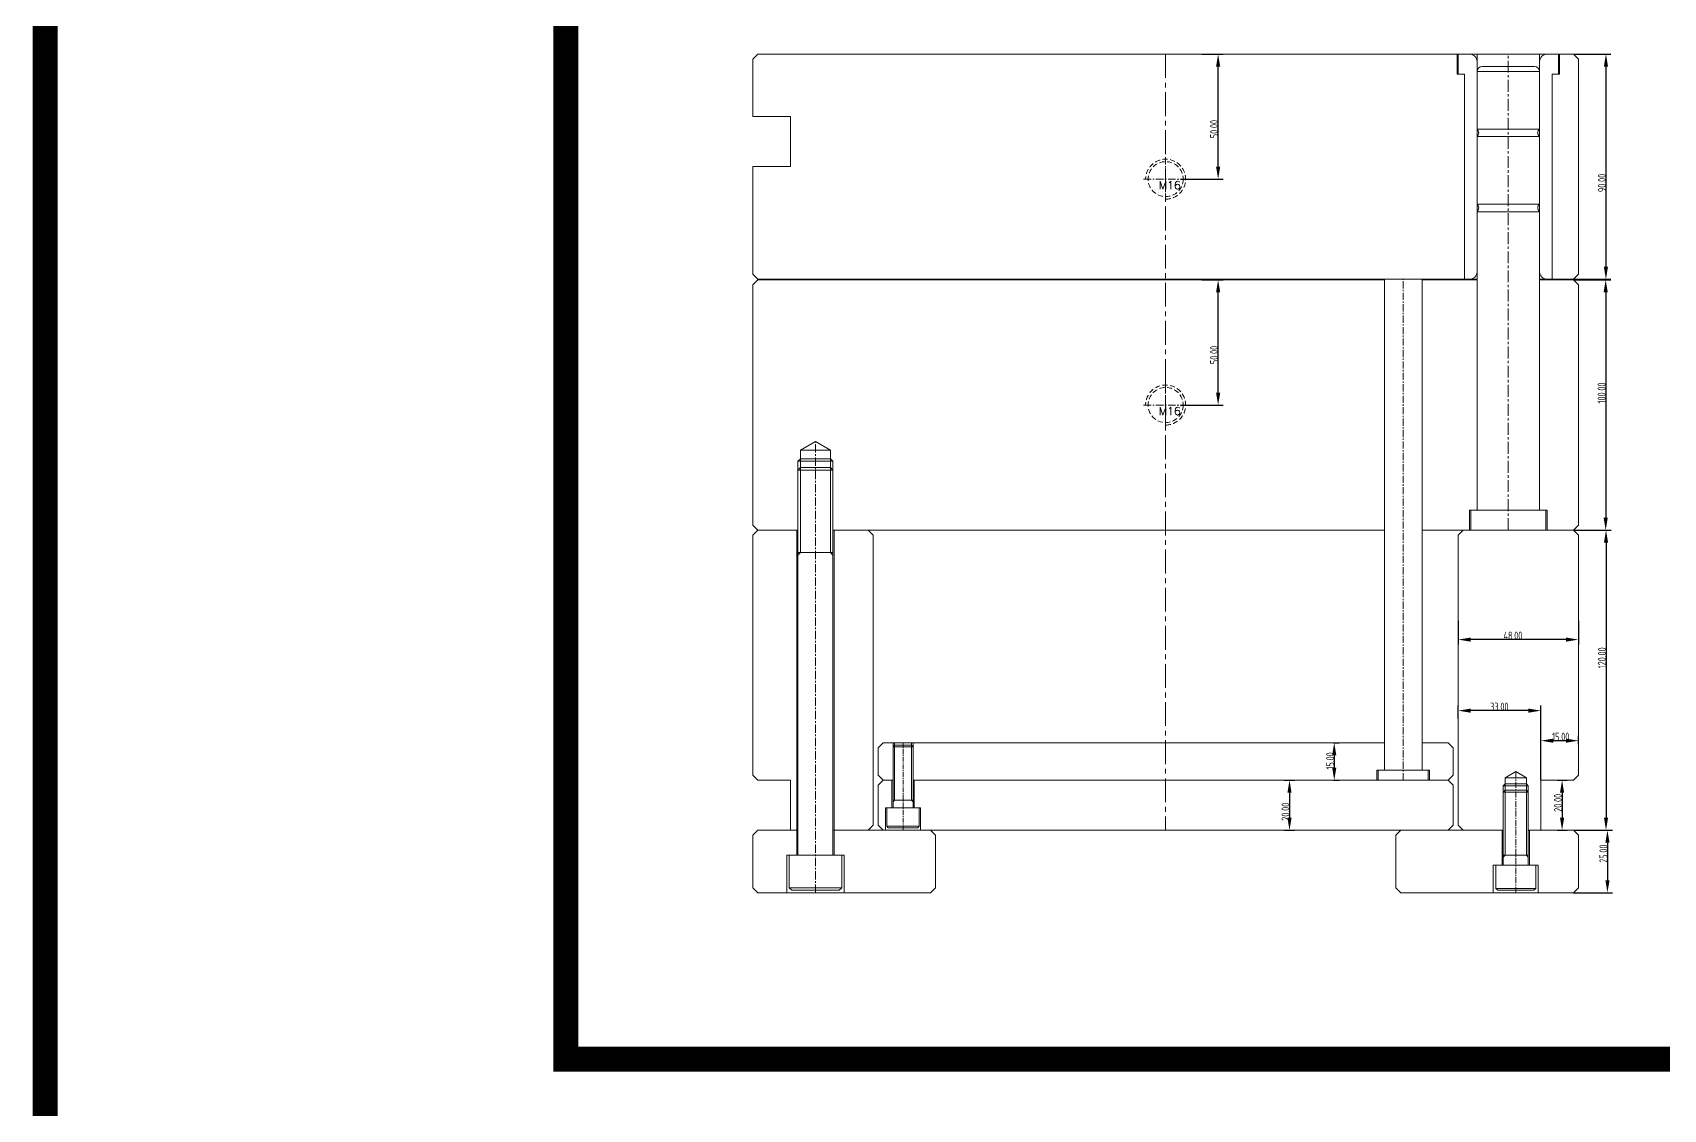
# Model space of a CAD drawing. Header units: millimetres. Extents: x 5647 to 7112, y -2229 to 2511.
# Drawn here: x 5887 to 6539, y 830 to 1260 of the extents above; entities that cross this region are included whole.
import ezdxf

# ---------------------------------------------------------------- set-up
doc = ezdxf.new("R2010")
doc.units = ezdxf.units.MM
doc.header["$PDSIZE"] = -5
doc.linetypes.add('CENTER', pattern=[0.6, 0.375, -0.075, 0.075, -0.075])
doc.linetypes.add('HIDDEN', pattern=[9.525, 6.35, -3.175])
doc.layers.get('Defpoints').update_dxf_attribs({"lineweight": 5})
for name, color, linetype, lineweight in [('moldbase', 7, 'Continuous', 20), ('screw', 33, 'Continuous', 13), ('粗实线', 7, 'Continuous', 30)]:
    doc.layers.add(name, color=color, linetype=linetype, lineweight=lineweight)
doc.styles.add('TXT', font='txt.shx', dxfattribs={"bigfont": 'gbcbig.shx'})
doc.styles.add('标注', font='isocp.shx', dxfattribs={"width": 0.8, "bigfont": 'hztxt.shx'})
doc.dimstyles.new('副本 a4', dxfattribs={"dimtxt": 3.2, "dimasz": 5, "dimexe": 2, "dimexo": 0, "dimgap": 0, "dimtad": 1, "dimzin": 0, "dimdsep": 46, "dimtxsty": '标注', "dimcen": 0, "dimdle": 3, "dimclrd": 4, "dimclre": 4, "dimclrt": 6, "dimazin": 0, "dimtfac": 1, "dimtofl": 0, "dimtmove": 0, "dimatfit": 3, "dimfxl": 0, "dimtolj": 1, "dimarcsym": 0})

# ---------------------------------------------------------------- blocks, each defined once
blk = doc.blocks.new('screw_m16_g')
at = {"layer": 'screw', "color": 1, "linetype": 'CENTER', "ltscale": 8.128}
for p, q in [((0, -8.8), (0, 8.8)), ((-8.8, 0), (8.8, 0))]:
    blk.add_line(p, q, dxfattribs=at)
at = {"layer": 'screw', "color": 33, "linetype": 'HIDDEN', "ltscale": 0.32}
blk.add_circle((0, 0), 7, dxfattribs=at)
at = {"layer": 'screw', "color": 92, "linetype": 'HIDDEN', "ltscale": 0.32}
blk.add_arc((0, 0), 8, 270, 180, dxfattribs=at)
at = {"layer": 'screw', "color": 6, "style": 'TXT'}
blk.add_text('M16', height=3.2, dxfattribs=at).set_placement((-2.72, -4))
blk = doc.blocks.new('*D116')
at = {"layer": 'Defpoints', "color": 0}
for p in [(6354.89, 1251.61), (6361.39, 1251.61), (6346.43, 1201.61)]:
    blk.add_point(p, dxfattribs=at)
at = {"layer": '粗实线', "color": 4, "lineweight": -2}
for p, q in [((6354.89, 1251.61), (6363.39, 1251.61)), ((6361.39, 1206.61), (6361.39, 1246.61)), ((6346.43, 1201.61), (6363.39, 1201.61))]:
    blk.add_line(p, q, dxfattribs=at)
at = {"layer": '粗实线', "color": 4}
for points in [[(6360.56, 1246.61), (6362.23, 1246.61), (6361.39, 1251.61)], [(6360.56, 1206.61), (6362.23, 1206.61), (6361.39, 1201.61)]]:
    blk.add_solid(points, dxfattribs=at)
at = {"layer": '粗实线', "color": 6, "insert": (6359.79, 1221.63), "char_height": 3.2, "attachment_point": 5, "rotation": 90, "style": '标注'}
blk.add_mtext('\\A1;50.00', dxfattribs=at)
blk = doc.blocks.new('*D117')
at = {"layer": 'Defpoints', "color": 0}
for p in [(6354.89, 1161.31), (6361.39, 1161.31), (6346.43, 1111.31)]:
    blk.add_point(p, dxfattribs=at)
at = {"layer": '粗实线', "color": 4, "lineweight": -2}
for p, q in [((6354.89, 1161.31), (6363.39, 1161.31)), ((6361.39, 1116.31), (6361.39, 1156.31)), ((6346.43, 1111.31), (6363.39, 1111.31))]:
    blk.add_line(p, q, dxfattribs=at)
at = {"layer": '粗实线', "color": 4}
for points in [[(6360.56, 1156.31), (6362.23, 1156.31), (6361.39, 1161.31)], [(6360.56, 1116.31), (6362.23, 1116.31), (6361.39, 1111.31)]]:
    blk.add_solid(points, dxfattribs=at)
at = {"layer": '粗实线', "color": 6, "insert": (6359.79, 1131.33), "char_height": 3.2, "attachment_point": 5, "rotation": 90, "style": '标注'}
blk.add_mtext('\\A1;50.00', dxfattribs=at)
blk = doc.blocks.new('*D118')
at = {"layer": 'Defpoints', "color": 0}
for p in [(6503.41, 1251.61), (6503.41, 1161.61), (6516.44, 1161.61)]:
    blk.add_point(p, dxfattribs=at)
at = {"layer": '粗实线', "color": 4, "lineweight": -2}
for p, q in [((6503.41, 1251.61), (6518.44, 1251.61)), ((6516.44, 1246.61), (6516.44, 1166.61)), ((6503.41, 1161.61), (6518.44, 1161.61))]:
    blk.add_line(p, q, dxfattribs=at)
at = {"layer": '粗实线', "color": 4}
for points in [[(6515.6, 1246.61), (6517.27, 1246.61), (6516.44, 1251.61)], [(6515.6, 1166.61), (6517.27, 1166.61), (6516.44, 1161.61)]]:
    blk.add_solid(points, dxfattribs=at)
at = {"layer": '粗实线', "color": 6, "insert": (6514.84, 1200.09), "char_height": 3.2, "attachment_point": 5, "rotation": 90, "style": '标注'}
blk.add_mtext('\\A1;90.00', dxfattribs=at)
blk = doc.blocks.new('*D119')
at = {"layer": 'Defpoints', "color": 0}
for p in [(6503.41, 1161.31), (6503.41, 1061.31), (6516.34, 1061.31)]:
    blk.add_point(p, dxfattribs=at)
at = {"layer": '粗实线', "color": 4, "lineweight": -2}
for p, q in [((6503.41, 1161.31), (6518.34, 1161.31)), ((6516.34, 1156.31), (6516.34, 1066.31)), ((6503.41, 1061.31), (6518.34, 1061.31))]:
    blk.add_line(p, q, dxfattribs=at)
at = {"layer": '粗实线', "color": 4}
for points in [[(6515.51, 1156.31), (6517.18, 1156.31), (6516.34, 1161.31)], [(6515.51, 1066.31), (6517.18, 1066.31), (6516.34, 1061.31)]]:
    blk.add_solid(points, dxfattribs=at)
at = {"layer": '粗实线', "color": 6, "insert": (6514.74, 1116.12), "char_height": 3.2, "attachment_point": 5, "rotation": 90, "style": '标注'}
blk.add_mtext('\\A1;100.00', dxfattribs=at)
blk = doc.blocks.new('*D120')
at = {"layer": 'Defpoints', "color": 0}
for p in [(6503.41, 1061.31), (6503.41, 941.31), (6516.47, 941.31)]:
    blk.add_point(p, dxfattribs=at)
at = {"layer": '粗实线', "color": 4, "lineweight": -2}
for p, q in [((6503.41, 1061.31), (6518.47, 1061.31)), ((6516.47, 1056.31), (6516.47, 946.31)), ((6503.41, 941.31), (6518.47, 941.31))]:
    blk.add_line(p, q, dxfattribs=at)
at = {"layer": '粗实线', "color": 4}
for points in [[(6515.64, 1056.31), (6517.3, 1056.31), (6516.47, 1061.31)], [(6515.64, 946.31), (6517.3, 946.31), (6516.47, 941.31)]]:
    blk.add_solid(points, dxfattribs=at)
at = {"layer": '粗实线', "color": 6, "insert": (6514.87, 1010.24), "char_height": 3.2, "attachment_point": 5, "rotation": 90, "style": '标注'}
blk.add_mtext('\\A1;120.00', dxfattribs=at)
blk = doc.blocks.new('*D121')
at = {"layer": 'Defpoints', "color": 0}
for p in [(6503.41, 941.31), (6503.41, 916.31), (6517.04, 916.31)]:
    blk.add_point(p, dxfattribs=at)
at = {"layer": '粗实线', "color": 4, "lineweight": -2}
for p, q in [((6503.41, 941.31), (6519.04, 941.31)), ((6517.04, 936.31), (6517.04, 921.31)), ((6503.41, 916.31), (6519.04, 916.31))]:
    blk.add_line(p, q, dxfattribs=at)
at = {"layer": '粗实线', "color": 4}
for points in [[(6516.21, 936.31), (6517.88, 936.31), (6517.04, 941.31)], [(6516.21, 921.31), (6517.88, 921.31), (6517.04, 916.31)]]:
    blk.add_solid(points, dxfattribs=at)
at = {"layer": '粗实线', "color": 6, "insert": (6515.44, 931.96), "char_height": 3.2, "attachment_point": 5, "rotation": 90, "style": '标注'}
blk.add_mtext('\\A1;25.00', dxfattribs=at)
blk = doc.blocks.new('*D194')
at = {"layer": 'Defpoints', "color": 0}
for p in [(6457.41, 1025.02), (6505.41, 1025.02), (6457.41, 1017.52)]:
    blk.add_point(p, dxfattribs=at)
at = {"layer": '粗实线', "color": 4, "lineweight": -2}
for p, q in [((6457.41, 1025.02), (6457.41, 1015.52)), ((6505.41, 1025.02), (6505.41, 1015.52)), ((6500.41, 1017.52), (6462.41, 1017.52))]:
    blk.add_line(p, q, dxfattribs=at)
at = {"layer": '粗实线', "color": 4}
for points in [[(6462.41, 1018.35), (6462.41, 1016.69), (6457.41, 1017.52)], [(6500.41, 1018.35), (6500.41, 1016.69), (6505.41, 1017.52)]]:
    blk.add_solid(points, dxfattribs=at)
at = {"layer": '粗实线', "color": 6, "insert": (6479.25, 1019.12), "char_height": 3.2, "attachment_point": 5, "style": '标注'}
blk.add_mtext('\\A1;48.00', dxfattribs=at)
blk = doc.blocks.new('*D195')
at = {"layer": 'Defpoints', "color": 0}
for p in [(6457.41, 989.12), (6457.41, 986), (6490.41, 961.31)]:
    blk.add_point(p, dxfattribs=at)
at = {"layer": '粗实线', "color": 4, "lineweight": -2}
for p, q in [((6457.41, 986), (6457.41, 991.12)), ((6490.41, 961.31), (6490.41, 991.12)), ((6485.41, 989.12), (6462.41, 989.12))]:
    blk.add_line(p, q, dxfattribs=at)
at = {"layer": '粗实线', "color": 4}
for points in [[(6462.41, 989.96), (6462.41, 988.29), (6457.41, 989.12)], [(6485.41, 989.96), (6485.41, 988.29), (6490.41, 989.12)]]:
    blk.add_solid(points, dxfattribs=at)
at = {"layer": '粗实线', "color": 6, "insert": (6473.84, 990.72), "char_height": 3.2, "attachment_point": 5, "style": '标注'}
blk.add_mtext('\\A1;33.00', dxfattribs=at)
blk = doc.blocks.new('*D196')
at = {"layer": 'Defpoints', "color": 0}
for p in [(6496.91, 961.31), (6496.91, 941.31), (6498.9, 941.31)]:
    blk.add_point(p, dxfattribs=at)
at = {"layer": '粗实线', "color": 4, "lineweight": -2}
for p, q in [((6496.91, 961.31), (6500.9, 961.31)), ((6498.9, 956.31), (6498.9, 946.31)), ((6496.91, 941.31), (6500.9, 941.31))]:
    blk.add_line(p, q, dxfattribs=at)
at = {"layer": '粗实线', "color": 4}
for points in [[(6498.07, 956.31), (6499.73, 956.31), (6498.9, 961.31)], [(6498.07, 946.31), (6499.73, 946.31), (6498.9, 941.31)]]:
    blk.add_solid(points, dxfattribs=at)
at = {"layer": '粗实线', "color": 6, "insert": (6497.3, 952.27), "char_height": 3.2, "attachment_point": 5, "rotation": 90, "style": '标注'}
blk.add_mtext('\\A1;20.00', dxfattribs=at)
blk = doc.blocks.new('*D197')
at = {"layer": 'Defpoints', "color": 0}
for p in [(6490.41, 977.12), (6490.41, 975.73), (6505.41, 975.73)]:
    blk.add_point(p, dxfattribs=at)
at = {"layer": '粗实线', "color": 4, "lineweight": -2}
for p, q in [((6490.41, 975.73), (6490.41, 979.12)), ((6505.41, 975.73), (6505.41, 979.12)), ((6500.41, 977.12), (6495.41, 977.12))]:
    blk.add_line(p, q, dxfattribs=at)
at = {"layer": '粗实线', "color": 4}
for points in [[(6495.41, 977.95), (6495.41, 976.29), (6490.41, 977.12)], [(6500.41, 977.95), (6500.41, 976.29), (6505.41, 977.12)]]:
    blk.add_solid(points, dxfattribs=at)
at = {"layer": '粗实线', "color": 6, "insert": (6498.38, 978.72), "char_height": 3.2, "attachment_point": 5, "style": '标注'}
blk.add_mtext('\\A1;15.00', dxfattribs=at)
blk = doc.blocks.new('*D198')
at = {"layer": 'Defpoints', "color": 0}
for p in [(6387.82, 961.31), (6387.82, 941.31), (6389.93, 941.31)]:
    blk.add_point(p, dxfattribs=at)
at = {"layer": '粗实线', "color": 4, "lineweight": -2}
for p, q in [((6387.82, 961.31), (6391.93, 961.31)), ((6389.93, 956.31), (6389.93, 946.31)), ((6387.82, 941.31), (6391.93, 941.31))]:
    blk.add_line(p, q, dxfattribs=at)
at = {"layer": '粗实线', "color": 4}
for points in [[(6389.09, 956.31), (6390.76, 956.31), (6389.93, 961.31)], [(6389.09, 946.31), (6390.76, 946.31), (6389.93, 941.31)]]:
    blk.add_solid(points, dxfattribs=at)
at = {"layer": '粗实线', "color": 6, "insert": (6388.33, 948.72), "char_height": 3.2, "attachment_point": 5, "rotation": 90, "style": '标注'}
blk.add_mtext('\\A1;20.00', dxfattribs=at)
blk = doc.blocks.new('*D199')
at = {"layer": 'Defpoints', "color": 0}
for p in [(6407.46, 976.31), (6407.46, 961.31), (6407.81, 961.31)]:
    blk.add_point(p, dxfattribs=at)
at = {"layer": '粗实线', "color": 4, "lineweight": -2}
for p, q in [((6407.46, 976.31), (6409.81, 976.31)), ((6407.81, 971.31), (6407.81, 966.31)), ((6407.46, 961.31), (6409.81, 961.31))]:
    blk.add_line(p, q, dxfattribs=at)
at = {"layer": '粗实线', "color": 4}
for points in [[(6406.98, 971.31), (6408.64, 971.31), (6407.81, 976.31)], [(6406.98, 966.31), (6408.64, 966.31), (6407.81, 961.31)]]:
    blk.add_solid(points, dxfattribs=at)
at = {"layer": '粗实线', "color": 6, "insert": (6406.21, 969.04), "char_height": 3.2, "attachment_point": 5, "rotation": 90, "style": '标注'}
blk.add_mtext('\\A1;15.00', dxfattribs=at)

msp = doc.modelspace()

# ---------------------------------------------------------------- linework, layer by layer
at = {"layer": 'moldbase'}
for p, q in [((6177.40782, 1251.61328), (6175.40782, 1249.61328)), ((6175.40782, 1249.61328), (6175.40782, 1226.61328)), ((6503.40782, 1251.61328), (6177.40782, 1251.61328)), ((6456.90782, 1243.61328), (6456.90782, 1251.61328)), ((6457.40782, 1243.61328), (6457.40782, 1251.61328)), ((6464.90782, 1251.61328), (6464.90782, 1164.61328)), ((6464.90782, 1069.31328), (6464.90782, 1251.61328)), ((6466.90782, 1246.61328), (6487.90782, 1246.61328)), ((6489.90782, 1251.61328), (6489.90782, 1164.61328)), ((6489.90782, 1251.61328), (6489.90782, 1069.31328)), ((6497.40782, 1243.61328), (6497.40782, 1251.61328)), ((6497.90782, 1243.61328), (6497.90782, 1251.61328)), ((6503.40782, 1251.61328), (6505.40782, 1249.61328)), ((6505.40782, 1249.61328), (6505.40782, 1163.61328)), ((6459.90782, 1243.61328), (6456.90782, 1243.61328)), ((6459.90782, 1161.61328), (6459.90782, 1243.61328)), ((6464.90782, 1244.61328), (6489.90782, 1244.61328)), ((6494.90782, 1243.61328), (6497.90782, 1243.61328)), ((6494.90782, 1161.61328), (6494.90782, 1243.61328)), ((6175.40782, 1226.61328), (6190.40782, 1226.61328)), ((6190.40782, 1226.61328), (6190.40782, 1206.61328)), ((6464.90782, 1221.61328), (6489.90782, 1221.61328)), ((6464.90782, 1218.61328), (6489.90782, 1218.61328)), ((6190.40782, 1206.61328), (6175.40782, 1206.61328)), ((6175.40782, 1206.61328), (6175.40782, 1163.61328)), ((6464.90782, 1191.61328), (6489.90782, 1191.61328)), ((6464.90782, 1188.61328), (6489.90782, 1188.61328)), ((6175.40782, 1163.61328), (6177.40782, 1161.61328)), ((6177.40782, 1161.31328), (6175.40782, 1159.31328)), ((6464.90782, 1161.61328), (6177.40782, 1161.61328)), ((6427.90782, 1161.31328), (6177.40782, 1161.31328)), ((6427.90782, 965.31328), (6427.90782, 1161.61328)), ((6442.90782, 965.31328), (6442.90782, 1161.61328)), ((6464.90782, 1161.31328), (6442.90782, 1161.31328)), ((6503.40782, 1161.61328), (6489.90782, 1161.61328)), ((6503.40782, 1161.31328), (6489.90782, 1161.31328)), ((6505.40782, 1163.61328), (6503.40782, 1161.61328)), ((6503.40782, 1161.31328), (6505.40782, 1159.31328)), ((6175.40782, 1159.31328), (6175.40782, 1063.31328)), ((6505.40782, 1159.31328), (6505.40782, 1063.31328)), ((6194.40782, 1093.31328), (6200.40782, 1096.77738)), ((6200.40782, 1096.77738), (6206.40782, 1093.31328)), ((6194.40782, 1086.31328), (6194.40782, 1093.31328)), ((6194.40782, 1093.31328), (6206.40782, 1093.31328)), ((6206.40782, 1093.31328), (6206.40782, 1086.31328)), ((6193.40782, 1085.31328), (6194.40782, 1086.31328)), ((6193.40782, 931.31328), (6193.40782, 1085.31328)), ((6194.40782, 1086.31328), (6206.40782, 1086.31328)), ((6206.40782, 1086.31328), (6207.40782, 1085.31328)), ((6207.40782, 931.31328), (6207.40782, 1085.31328)), ((6461.90782, 1061.31328), (6461.90782, 1069.31328)), ((6461.90782, 1069.31328), (6492.90782, 1069.31328)), ((6462.40782, 1061.31328), (6462.40782, 1069.31328)), ((6492.40782, 1061.31328), (6492.40782, 1069.31328)), ((6492.90782, 1069.31328), (6492.90782, 1061.31328)), ((6175.40782, 1063.31328), (6177.40782, 1061.31328)), ((6505.40782, 1063.31328), (6503.40782, 1061.31328)), ((6177.40782, 1061.31328), (6175.40782, 1059.31328)), ((6175.40782, 1059.31328), (6175.40782, 963.31328)), ((6193.40782, 1061.31328), (6177.40782, 1061.31328)), ((6192.90782, 1061.31328), (6192.90782, 931.31328)), ((6427.90782, 1061.31328), (6207.40782, 1061.31328)), ((6207.90782, 931.31328), (6207.90782, 1061.31328)), ((6221.40782, 1061.31328), (6223.40782, 1059.31328)), ((6223.40782, 1059.31328), (6223.40782, 943.31328)), ((6503.40782, 1061.31328), (6442.90782, 1061.31328)), ((6459.40782, 1061.31328), (6457.40782, 1059.31328)), ((6457.40782, 1059.31328), (6457.40782, 943.31328)), ((6503.40782, 1061.31328), (6505.40782, 1059.31328)), ((6505.40782, 1059.31328), (6505.40782, 963.31328)), ((6193.40782, 1052.31328), (6207.40782, 1052.31328)), ((6227.40782, 976.31328), (6225.40782, 974.31328)), ((6225.40782, 974.31328), (6225.40782, 963.31328)), ((6427.90782, 976.31328), (6227.40782, 976.31328)), ((6231.40782, 974.71328), (6232.00782, 975.31328)), ((6231.40782, 950.31328), (6231.40782, 974.71328)), ((6232.00782, 975.31328), (6232.00782, 976.31328)), ((6232.00782, 975.31328), (6238.80782, 975.31328)), ((6238.80782, 975.31328), (6238.80782, 976.31328)), ((6238.80782, 975.31328), (6239.40782, 974.71328)), ((6239.40782, 950.31328), (6239.40782, 974.71328)), ((6453.40782, 976.31328), (6442.90782, 976.31328)), ((6453.40782, 976.31328), (6455.40782, 974.31328)), ((6455.40782, 974.31328), (6455.40782, 963.31328)), ((6424.90782, 961.31328), (6424.90782, 965.31328)), ((6424.90782, 965.31328), (6445.90782, 965.31328)), ((6425.40782, 961.31328), (6425.40782, 965.31328)), ((6445.40782, 965.31328), (6445.40782, 961.31328)), ((6445.90782, 965.31328), (6445.90782, 961.31328)), ((6175.40782, 963.31328), (6177.40782, 961.31328)), ((6177.40782, 961.31328), (6190.40782, 961.31328)), ((6190.40782, 961.31328), (6190.40782, 941.31328)), ((6225.40782, 963.31328), (6227.40782, 961.31328)), ((6227.40782, 961.31328), (6225.40782, 959.31328)), ((6225.40782, 959.31328), (6225.40782, 943.31328)), ((6231.40782, 961.31328), (6227.40782, 961.31328)), ((6230.90782, 961.31328), (6230.90782, 950.31328)), ((6453.40782, 961.31328), (6239.40782, 961.31328)), ((6239.90782, 950.31328), (6239.90782, 961.31328)), ((6455.40782, 963.31328), (6453.40782, 961.31328)), ((6453.40782, 961.31328), (6455.40782, 959.31328)), ((6455.40782, 959.31328), (6455.40782, 943.31328)), ((6476.15782, 962.31328), (6480.40782, 964.76702)), ((6476.15782, 957.31328), (6476.15782, 962.31328)), ((6476.15782, 962.31328), (6484.65782, 962.31328)), ((6480.40782, 964.76702), (6484.65782, 962.31328)), ((6484.65782, 962.31328), (6484.65782, 957.31328)), ((6503.40782, 961.31328), (6490.40782, 961.31328)), ((6490.40782, 961.31328), (6490.40782, 941.31328)), ((6505.40782, 963.31328), (6503.40782, 961.31328)), ((6231.40782, 953.31328), (6239.40782, 953.31328)), ((6475.40782, 956.56328), (6476.15782, 957.31328)), ((6475.40782, 927.31328), (6475.40782, 956.56328)), ((6476.15782, 957.31328), (6484.65782, 957.31328)), ((6484.65782, 957.31328), (6485.40782, 956.56328)), ((6485.40782, 927.31328), (6485.40782, 956.56328)), ((6228.40782, 941.31328), (6228.40782, 950.31328)), ((6228.40782, 950.31328), (6242.40782, 950.31328)), ((6228.90782, 942.91328), (6228.90782, 950.31328)), ((6228.90782, 950.31328), (6241.90782, 950.31328)), ((6241.90782, 950.31328), (6241.90782, 942.91328)), ((6242.40782, 950.31328), (6242.40782, 941.31328)), ((6177.40782, 941.31328), (6175.40782, 939.31328)), ((6175.40782, 939.31328), (6175.40782, 918.31328)), ((6193.40782, 941.31328), (6177.40782, 941.31328)), ((6475.40782, 941.31328), (6207.40782, 941.31328)), ((6223.40782, 943.31328), (6221.40782, 941.31328)), ((6225.40782, 943.31328), (6227.40782, 941.31328)), ((6229.50782, 942.31328), (6228.90782, 942.91328)), ((6228.90782, 942.91328), (6241.90782, 942.91328)), ((6229.50782, 942.31328), (6241.30782, 942.31328)), ((6241.90782, 942.91328), (6241.30782, 942.31328)), ((6246.40782, 941.31328), (6248.40782, 939.31328)), ((6248.40782, 939.31328), (6248.40782, 918.31328)), ((6434.40782, 941.31328), (6432.40782, 939.31328)), ((6432.40782, 939.31328), (6432.40782, 918.31328)), ((6455.40782, 943.31328), (6453.40782, 941.31328)), ((6457.40782, 943.31328), (6459.40782, 941.31328)), ((6474.90782, 941.31328), (6474.90782, 927.31328)), ((6503.40782, 941.31328), (6485.40782, 941.31328)), ((6485.90782, 927.31328), (6485.90782, 941.31328)), ((6503.40782, 941.31328), (6505.40782, 939.31328)), ((6505.40782, 939.31328), (6505.40782, 918.31328)), ((6188.90782, 916.31328), (6188.90782, 931.31328)), ((6188.90782, 931.31328), (6211.90782, 931.31328)), ((6189.90782, 918.31328), (6189.90782, 931.31328)), ((6189.90782, 931.31328), (6210.90782, 931.31328)), ((6210.90782, 931.31328), (6210.90782, 918.31328)), ((6211.90782, 931.31328), (6211.90782, 916.31328)), ((6471.40782, 916.31328), (6471.40782, 927.31328)), ((6471.40782, 927.31328), (6489.40782, 927.31328)), ((6472.40782, 918.06328), (6472.40782, 927.31328)), ((6472.40782, 927.31328), (6488.40782, 927.31328)), ((6475.40782, 931.31328), (6485.40782, 931.31328)), ((6488.40782, 927.31328), (6488.40782, 918.06328)), ((6489.40782, 927.31328), (6489.40782, 916.31328)), ((6175.40782, 918.31328), (6177.40782, 916.31328)), ((6246.40782, 916.31328), (6177.40782, 916.31328)), ((6190.90782, 917.31328), (6189.90782, 918.31328)), ((6189.90782, 918.31328), (6210.90782, 918.31328)), ((6190.90782, 917.31328), (6209.90782, 917.31328)), ((6210.90782, 918.31328), (6209.90782, 917.31328)), ((6248.40782, 918.31328), (6246.40782, 916.31328)), ((6432.40782, 918.31328), (6434.40782, 916.31328)), ((6503.40782, 916.31328), (6434.40782, 916.31328)), ((6473.15782, 917.31328), (6472.40782, 918.06328)), ((6472.40782, 918.06328), (6488.40782, 918.06328)), ((6473.15782, 917.31328), (6487.65782, 917.31328)), ((6488.40782, 918.06328), (6487.65782, 917.31328)), ((6505.40782, 918.31328), (6503.40782, 916.31328))]:
    msp.add_line(p, q, dxfattribs=at)
at = {"layer": 'moldbase', "color": 1, "linetype": 'CENTER', "ltscale": 25.4}
msp.add_line((6340.40782, 1251.61328), (6340.40782, 941.31328), dxfattribs=at)
at = {"layer": 'moldbase', "color": 1, "linetype": 'CENTER', "ltscale": 12.7}
msp.add_line((6477.40782, 1061.31328), (6477.40782, 1251.61328), dxfattribs=at)
at = {"layer": 'moldbase', "color": 1, "linetype": 'CENTER', "ltscale": 7.62}
msp.add_line((6435.40782, 961.31328), (6435.40782, 1161.61328), dxfattribs=at)
at = {"layer": 'moldbase', "color": 1, "linetype": 'CENTER', "ltscale": 8.89}
msp.add_line((6200.40782, 916.31328), (6200.40782, 1096.77738), dxfattribs=at)
at = {"layer": 'moldbase', "color": 92}
for p, q in [((6193.40782, 1088.81328), (6194.40782, 1089.81328)), ((6194.40782, 1089.81328), (6206.40782, 1089.81328)), ((6206.40782, 1089.81328), (6207.40782, 1088.81328)), ((6193.40782, 1085.31328), (6193.40782, 1088.81328)), ((6193.40782, 1088.81328), (6207.40782, 1088.81328)), ((6193.40782, 1085.31328), (6207.40782, 1085.31328)), ((6194.40782, 1052.31328), (6194.40782, 1086.31328)), ((6206.40782, 1052.31328), (6206.40782, 1086.31328)), ((6207.40782, 1088.81328), (6207.40782, 1085.31328)), ((6193.40782, 1051.31328), (6194.40782, 1052.31328)), ((6206.40782, 1052.31328), (6207.40782, 1051.31328)), ((6231.40782, 974.71328), (6231.40782, 976.31328)), ((6231.40782, 974.71328), (6239.40782, 974.71328)), ((6232.00782, 953.31328), (6232.00782, 975.31328)), ((6238.80782, 953.31328), (6238.80782, 975.31328)), ((6239.40782, 974.71328), (6239.40782, 976.31328)), ((6475.40782, 959.06328), (6476.15782, 959.81328)), ((6475.40782, 956.56328), (6475.40782, 959.06328)), ((6475.40782, 959.06328), (6485.40782, 959.06328)), ((6476.15782, 959.81328), (6484.65782, 959.81328)), ((6484.65782, 959.81328), (6485.40782, 959.06328)), ((6485.40782, 959.06328), (6485.40782, 956.56328)), ((6231.40782, 952.71328), (6232.00782, 953.31328)), ((6238.80782, 953.31328), (6239.40782, 952.71328)), ((6475.40782, 956.56328), (6485.40782, 956.56328)), ((6476.15782, 931.31328), (6476.15782, 957.31328)), ((6484.65782, 931.31328), (6484.65782, 957.31328)), ((6475.40782, 930.56328), (6476.15782, 931.31328)), ((6484.65782, 931.31328), (6485.40782, 930.56328))]:
    msp.add_line(p, q, dxfattribs=at)
at = {"layer": 'moldbase', "color": 1, "linetype": 'CENTER', "ltscale": 5.08}
msp.add_line((6235.40782, 941.31328), (6235.40782, 976.31328), dxfattribs=at)
at = {"layer": 'moldbase', "color": 1, "linetype": 'CENTER', "ltscale": 6.35}
msp.add_line((6480.40782, 916.31328), (6480.40782, 964.76702), dxfattribs=at)
at = {"layer": 'moldbase'}
for centre, radius, start, end in [((6461.90782, 1248.61328), 3, 0, 90), ((6466.90782, 1244.61328), 2, 90, 180), ((6487.90782, 1244.61328), 2, 0, 90), ((6492.90782, 1248.61328), 3, 90, 180), ((6463.58494, 1220.11328), 2, 311.40979965, 48.59031719), ((6491.23069, 1220.11328), 2, 131.40960791, 228.59046923), ((6463.58494, 1190.11328), 2, 311.40979965, 48.59031719), ((6491.23069, 1190.11328), 2, 131.40960791, 228.59046923), ((6461.90782, 1164.61328), 3, 270, 0), ((6492.90782, 1164.61328), 3, 180, 270)]:
    msp.add_arc(centre, radius, start, end, dxfattribs=at)
at = {"layer": '粗实线', "const_width": 10}
for points in [[(5892.4149, 2045.38055), (7107.25603, 2045.38055), (7107.25603, -2224.1732), (5892.4149, -2224.1732)], [(6100.54851, 1659.74412), (7052.09248, 1659.74412), (7052.09248, 849.85119), (6100.54851, 849.85119)]]:
    msp.add_lwpolyline(points, close=True, dxfattribs=at)

# ---------------------------------------------------------------- block references
at = {"layer": 'screw'}
for p in [(6340.40782, 1201.61328), (6340.40782, 1111.31328)]:
    msp.add_blockref('screw_m16_g', p, dxfattribs=at)

# ---------------------------------------------------------------- dimensions: what is measured, and where the dimension line sits
at = {"layer": '粗实线'}
for base, p1, p2, picture, middle in [((6361.39376, 1251.61328), (6346.43318, 1201.61328), (6354.8923, 1251.61328), '*D116', (6361.39376, 1221.63069)), ((6516.43794, 1161.61328), (6503.40782, 1251.61328), (6503.40782, 1161.61328), '*D118', (6516.43794, 1200.08914)), ((6361.39376, 1161.31328), (6346.43318, 1111.31328), (6354.8923, 1161.31328), '*D117', (6361.39376, 1131.33069)), ((6516.34462, 1061.31328), (6503.40782, 1161.31328), (6503.40782, 1061.31328), '*D119', (6516.34462, 1116.11819)), ((6516.46912, 941.31328), (6503.40782, 1061.31328), (6503.40782, 941.31328), '*D120', (6516.46912, 1010.23806)), ((6407.80976, 961.31328), (6407.4591, 976.31328), (6407.4591, 961.31328), '*D199', (6407.80976, 969.03932)), ((6389.92686, 941.31328), (6387.82299, 961.31328), (6387.82299, 941.31328), '*D198', (6389.92686, 948.71984)), ((6498.90035, 941.31328), (6496.90782, 961.31328), (6496.90782, 941.31328), '*D196', (6498.90035, 952.26949)), ((6517.04485, 916.31328), (6503.40782, 941.31328), (6503.40782, 916.31328), '*D121', (6517.04485, 931.95557))]:
    dim = msp.add_linear_dim(base=base, p1=p1, p2=p2, angle=90, dimstyle='副本 a4', dxfattribs=at)
    dim.commit()
    dim.dimension.update_dxf_attribs({"geometry": picture, "text_midpoint": middle, "dimtype": 160})
for base, p1, p2, picture, middle in [((6457.40782, 1017.51931), (6505.40782, 1025.02178), (6457.40782, 1025.02178), '*D194', (6479.25137, 1017.51931)), ((6457.40782, 989.12475), (6490.40782, 961.31328), (6457.40782, 985.99553), '*D195', (6473.84449, 989.12475)), ((6490.40782, 977.12118), (6505.40782, 975.73041), (6490.40782, 975.73041), '*D197', (6498.38472, 977.12118))]:
    dim = msp.add_linear_dim(base=base, p1=p1, p2=p2, dimstyle='副本 a4', dxfattribs=at)
    dim.commit()
    dim.dimension.update_dxf_attribs({"geometry": picture, "text_midpoint": middle, "dimtype": 160})

doc.saveas('drawing.dxf')
